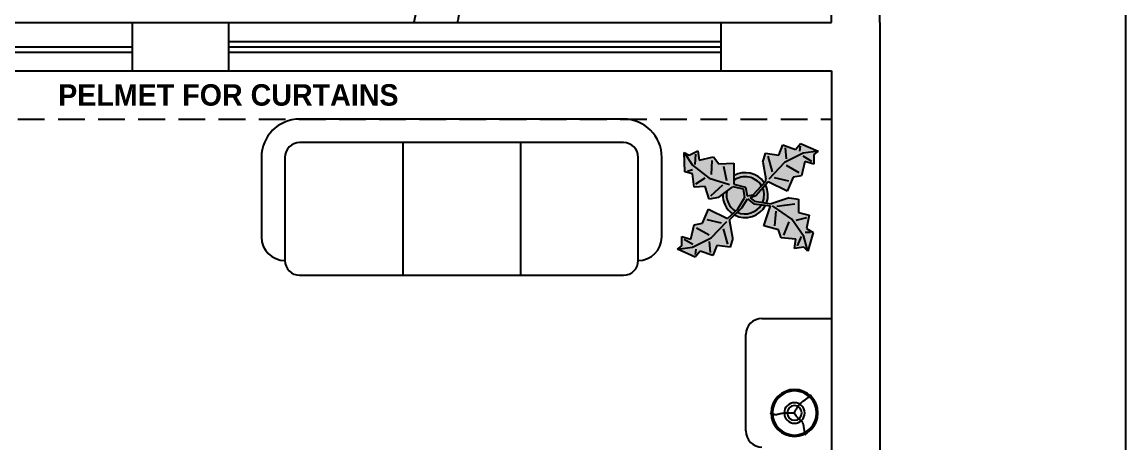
# Model space of a CAD drawing. Header units: inches. Extents: x 9636 to 21597, y -10243 to 557.
# Drawn here: x 14907 to 15113.2, y -8436.9 to -8358.4 of the extents above; entities that cross this region are included whole.
import ezdxf

# ---------------------------------------------------------------- set-up
doc = ezdxf.new("R2010")
doc.units = ezdxf.units.IN
doc.header["$MEASUREMENT"] = 0
doc.linetypes.add('DASHED', pattern=[0.75, 0.5, -0.25])
doc.layers.add('IEL-HATCH-002', color=7, linetype='Continuous')
doc.layers.add('TEFRİŞ', color=11, linetype='Continuous')
doc.styles.add('MtXpl_Stylus_BT', font='')
doc.styles.get('MtXpl_Stylus_BT').set_extended_font_data('Stylus BT', bold=True)

# ---------------------------------------------------------------- blocks, each defined once
blk = doc.blocks.new('FF')
at = {"layer": 'IEL-HATCH-002', "true_color": 0x939598, "transparency": 33554687}
h = blk.add_hatch(color=252, dxfattribs=at)
h.dxf.hatch_style = 1
h.set_gradient(color1=(88, 186, 72), color2=(19, 103, 52), name='CYLINDER')
h.paths.add_polyline_path([(15044.06, -8390.81), (15046.36, -8388.2), (15049.89, -8389.95), (15051.01, -8387.34), (15052.55, -8387.06), (15053.18, -8384.38), (15054.87, -8384.87), (15054.87, -8383.11), (15055.71, -8382.48), (15052.4, -8381.01), (15051.49, -8382.13), (15049.09, -8381.29), (15048.32, -8383.2), (15045.86, -8382.85), (15045.37, -8384.54), (15045.94, -8387.63), (15045.89, -8388.03), (15043.56, -8390.63), (15042.41, -8390.81), (15042.13, -8389.16), (15039.91, -8388.6), (15039.94, -8384.67), (15037.11, -8384.81), (15036.17, -8383.54), (15033.49, -8384.15), (15033.19, -8382.42), (15031.61, -8383.19), (15030.67, -8382.71), (15030.8, -8386.33), (15032.22, -8386.66), (15032.51, -8389.18), (15034.56, -8389.04), (15035.33, -8391.4), (15037.06, -8391.1), (15039.59, -8389.23), (15039.75, -8389.07), (15041.7, -8389.52), (15041.91, -8391.18), (15040.65, -8393.33), (15038.75, -8395.04), (15035.22, -8393.29), (15034.1, -8395.9), (15032.56, -8396.18), (15031.93, -8398.86), (15030.24, -8398.37), (15030.24, -8400.13), (15029.4, -8400.76), (15032.71, -8402.23), (15033.62, -8401.1), (15036.02, -8401.94), (15036.79, -8400.04), (15039.25, -8400.39), (15039.74, -8398.7), (15039.17, -8395.6), (15039.22, -8395.2), (15041.41, -8393.01), (15042.48, -8391.36), (15043.65, -8392.26), (15046.79, -8392.66), (15045.55, -8396.39), (15048.28, -8397.14), (15048.78, -8398.63), (15051.52, -8398.88), (15051.27, -8400.62), (15053.01, -8400.37), (15053.76, -8401.12), (15054.75, -8397.64), (15053.51, -8396.89), (15054.01, -8394.4), (15052.02, -8393.9), (15052.02, -8391.42), (15050.27, -8391.17), (15046.92, -8392.28), (15043.77, -8391.82), (15042.99, -8391.18)])
h = blk.add_hatch(color=252, dxfattribs=at)
h.dxf.hatch_style = 1
h.paths.add_polyline_path([(15039.92, -8387.05), (15039.92, -8387.91, -0.422139), (15045.11, -8388.9), (15045.62, -8388.34, 0.390322)])
h.paths.add_polyline_path([(15045.86, -8388.77), (15045.35, -8389.34, -0.188383), (15045.33, -8392.05), (15046.06, -8392.15, 0.204823)])
h.paths.add_polyline_path([(15045.88, -8392.54), (15045.13, -8392.45, -0.36519), (15040.55, -8393.87), (15040.06, -8394.36, 0.411659)])
h = blk.add_hatch(color=252, dxfattribs=at)
h.dxf.hatch_style = 1
h.paths.add_polyline_path([(15039.92, -8387.91), (15039.91, -8388.6), (15042.13, -8389.16), (15042.41, -8390.81), (15043.56, -8390.63), (15045.11, -8388.9, 0.422139)])
h.paths.add_polyline_path([(15041.91, -8391.18), (15041.7, -8389.52), (15039.75, -8389.07), (15039.59, -8389.23), (15038.66, -8389.92, 0.320152), (15040.27, -8393.68), (15040.65, -8393.33)])
h.paths.add_polyline_path([(15045.13, -8392.45), (15043.65, -8392.26), (15042.48, -8391.36), (15041.41, -8393.01), (15040.55, -8393.87, 0.36519)])
h.paths.add_polyline_path([(15045.35, -8389.34), (15044.06, -8390.81), (15042.99, -8391.18), (15043.77, -8391.82), (15045.33, -8392.05, 0.188383)])
h = blk.add_hatch(color=252, dxfattribs=at)
h.dxf.hatch_style = 1
h.paths.add_polyline_path([(15038.66, -8389.92), (15037.87, -8390.5, 0.259563), (15039.72, -8394.16), (15040.27, -8393.68, -0.320152)])
at = {"color": 252, "true_color": 0x939598}
for p, q in [((15113.19, -8962.16), (15113.19, -8220.47)), ((15058.19, -8358.47), (15058.19, -8262.47)), ((15067.19, -8358.47), (15067.19, -8262.47)), ((14826.19, -8358.47), (15058.19, -8358.47)), ((14927.59, -8367.47), (14927.59, -8358.47)), ((14945.59, -8367.47), (14945.59, -8358.47)), ((15037.59, -8367.47), (15037.59, -8358.47)), ((15067.19, -8358.47), (15067.19, -8699.97)), ((14945.59, -8361.97), (15037.59, -8361.97)), ((14854.59, -8362.97), (14927.59, -8362.97)), ((14891.09, -8363.97), (14927.59, -8363.97)), ((14945.59, -8362.97), (15037.59, -8362.97)), ((14945.59, -8363.97), (15037.59, -8363.97)), ((14831.19, -8367.47), (15058.19, -8367.47)), ((15058.19, -8367.47), (15058.19, -8559.47)), ((15019.33, -8376.47), (14958.83, -8376.47)), ((15019.33, -8380.87), (14958.83, -8380.87)), ((14978.08, -8380.87), (14978.08, -8405.62)), ((15000.08, -8380.87), (15000.08, -8405.62)), ((15030.8, -8386.33), (15030.67, -8382.71)), ((15030.67, -8382.71), (15031.61, -8383.19)), ((15030.67, -8382.71), (15032.23, -8385.08)), ((15031.61, -8383.19), (15033.19, -8382.42)), ((15033.19, -8382.42), (15033.49, -8384.15)), ((15048.32, -8383.2), (15049.09, -8381.29)), ((15049.09, -8381.29), (15051.49, -8382.13)), ((15049.52, -8381.86), (15049.73, -8383.9)), ((15051.49, -8382.13), (15052.4, -8381.01)), ((15052.33, -8381.5), (15052.19, -8382.48)), ((15052.4, -8381.01), (15055.71, -8382.48)), ((15055.71, -8382.48), (15052.9, -8382.83)), ((15055.71, -8382.48), (15054.87, -8383.11)), ((14951.68, -8383.62), (14951.68, -8398.47)), ((14956.08, -8383.62), (14956.08, -8402.87)), ((15022.08, -8402.87), (15022.08, -8383.62)), ((15026.48, -8398.47), (15026.48, -8383.62)), ((15032.7, -8384.93), (15032.87, -8383.04)), ((15033.49, -8384.15), (15036.17, -8383.54)), ((15035.85, -8384.17), (15035.68, -8386.84)), ((15036.17, -8383.54), (15037.11, -8384.81)), ((15037.11, -8384.81), (15039.94, -8384.67)), ((15039.94, -8384.67), (15039.91, -8388.6)), ((15045.37, -8384.54), (15045.86, -8382.85)), ((15045.37, -8384.54), (15045.94, -8387.63)), ((15045.86, -8382.85), (15048.32, -8383.2)), ((15046.28, -8383.41), (15047.13, -8386.29)), ((15049.38, -8384.6), (15046.49, -8387.69)), ((15052.9, -8382.83), (15049.38, -8384.6)), ((15053.18, -8384.38), (15052.55, -8387.06)), ((15052.83, -8383.33), (15054.45, -8384.31)), ((15054.87, -8384.87), (15053.18, -8384.38)), ((15054.87, -8383.11), (15054.87, -8384.87)), ((15032.22, -8386.66), (15030.8, -8386.33)), ((15031.28, -8386.18), (15032.22, -8385.87)), ((15032.51, -8389.18), (15032.22, -8386.66)), ((15032.23, -8385.08), (15035.36, -8387.47)), ((15038.66, -8387.97), (15038.05, -8385.29)), ((15052.13, -8386.49), (15049.8, -8385.16)), ((15032.83, -8388.55), (15034.57, -8387.46)), ((15035.36, -8387.47), (15039.12, -8388.68)), ((15035.65, -8390.77), (15037.86, -8388.75)), ((15039.91, -8388.6), (15042.13, -8389.16)), ((15043.56, -8390.63), (15045.89, -8388.03)), ((15046.36, -8388.2), (15044.06, -8390.81)), ((15045.89, -8388.03), (15045.94, -8387.63)), ((15049.89, -8389.95), (15046.36, -8388.2)), ((15047.49, -8387.35), (15050.16, -8387.98)), ((15051.01, -8387.34), (15049.89, -8389.95)), ((15052.55, -8387.06), (15051.01, -8387.34)), ((15034.56, -8389.04), (15032.51, -8389.18)), ((15035.33, -8391.4), (15034.56, -8389.04)), ((15037.06, -8391.1), (15039.59, -8389.23)), ((15039.59, -8389.23), (15039.75, -8389.07)), ((15039.75, -8389.07), (15041.7, -8389.52)), ((15041.7, -8389.52), (15041.7, -8389.52)), ((15041.7, -8389.52), (15041.91, -8391.18)), ((15042.13, -8389.16), (15042.41, -8390.81)), ((15042.41, -8390.81), (15043.56, -8390.63)), ((15044.06, -8390.81), (15042.99, -8391.18)), ((15037.06, -8391.1), (15035.33, -8391.4)), ((15039.22, -8395.2), (15041.41, -8393.01)), ((15040.65, -8393.33), (15041.91, -8391.18)), ((15041.41, -8393.01), (15042.48, -8391.36)), ((15042.48, -8391.36), (15043.65, -8392.26)), ((15042.99, -8391.18), (15043.77, -8391.82)), ((15043.65, -8392.26), (15046.79, -8392.66)), ((15043.77, -8391.82), (15046.92, -8392.28)), ((15045.55, -8396.39), (15046.79, -8392.66)), ((15050.27, -8391.17), (15046.92, -8392.28)), ((15050.77, -8395.15), (15047.15, -8392.67)), ((15047.95, -8392.72), (15051.36, -8392.31)), ((15050.27, -8391.17), (15052.02, -8391.42)), ((15052.02, -8391.42), (15052.02, -8393.9)), ((15034.1, -8395.9), (15035.22, -8393.29)), ((15035.22, -8393.29), (15038.75, -8395.04)), ((15040.65, -8393.33), (15038.75, -8395.04)), ((15047.79, -8393.66), (15047.54, -8396.39)), ((15053.51, -8394.9), (15051.52, -8395.4)), ((15052.02, -8393.9), (15054.01, -8394.4)), ((15054.01, -8394.4), (15053.51, -8396.89)), ((15031.93, -8398.86), (15032.56, -8396.18)), ((15032.56, -8396.18), (15034.1, -8395.9)), ((15032.98, -8396.74), (15035.31, -8398.08)), ((15037.62, -8395.89), (15034.95, -8395.26)), ((15035.73, -8398.64), (15038.62, -8395.58)), ((15038.83, -8399.83), (15037.98, -8396.94)), ((15039.17, -8395.6), (15039.22, -8395.2)), ((15039.74, -8398.7), (15039.17, -8395.6)), ((15048.28, -8397.14), (15045.55, -8396.39)), ((15048.78, -8398.63), (15048.28, -8397.14)), ((15049.28, -8398.13), (15050.27, -8395.65)), ((15053.01, -8398.38), (15050.77, -8395.15)), ((15053.51, -8396.89), (15054.75, -8397.64)), ((15030.24, -8400.13), (15030.24, -8398.37)), ((15030.24, -8398.37), (15031.93, -8398.86)), ((15032.28, -8399.91), (15030.66, -8398.93)), ((15032.21, -8400.4), (15035.73, -8398.64)), ((15039.74, -8398.7), (15039.25, -8400.39)), ((15051.52, -8398.88), (15048.78, -8398.63)), ((15051.27, -8400.62), (15051.52, -8398.88)), ((15052.51, -8398.38), (15051.77, -8400.12)), ((15053.76, -8401.12), (15053.01, -8398.38)), ((15054.25, -8397.64), (15053.26, -8397.64)), ((15054.75, -8397.64), (15053.76, -8401.12)), ((15029.4, -8400.76), (15030.24, -8400.13)), ((15029.4, -8400.76), (15032.21, -8400.4)), ((15032.71, -8402.23), (15029.4, -8400.76)), ((15033.62, -8401.1), (15032.71, -8402.23)), ((15032.78, -8401.74), (15032.92, -8400.75)), ((15036.02, -8401.94), (15033.62, -8401.1)), ((15035.59, -8401.38), (15035.38, -8399.34)), ((15036.79, -8400.04), (15036.02, -8401.94)), ((15039.25, -8400.39), (15036.79, -8400.04)), ((15053.01, -8400.37), (15051.27, -8400.62)), ((15053.76, -8401.12), (15053.01, -8400.37)), ((14958.83, -8405.62), (15019.33, -8405.62)), ((15045.19, -8413.69), (15058.19, -8413.69)), ((15058.19, -8413.69), (15058.19, -8437.69)), ((15042.19, -8434.69), (15042.19, -8416.69))]:
    blk.add_line(p, q, dxfattribs=at)
at = {"color": 252, "linetype": 'DASHED', "ltscale": 10, "true_color": 0x939598}
blk.add_line((14831.19, -8376.47), (15058.19, -8376.47), dxfattribs=at)
at = {"color": 252, "true_color": 0x939598}
for centre, radius, start, end in [((14958.83, -8383.62), 7.15, 90, 180), ((15019.33, -8383.62), 7.15, 0, 90), ((14958.83, -8383.62), 2.75, 90, 180), ((15019.33, -8383.62), 2.75, 0, 90), ((15042.07, -8390.79), 4.31, 34.6099, 120.1028), ((15042.03, -8390.93), 3.69, 33.3774, 124.9414), ((15042, -8390.69), 4.31, 340.2076, 26.5091), ((15042.09, -8390.67), 4.22, 177.6517, 235.8548), ((15042.09, -8390.67), 3.52, 167.7009, 238.6725), ((15041.88, -8390.67), 3.71, 338.2396, 20.9137), ((15042.05, -8390.52), 4.33, 242.5812, 332.0847), ((15041.99, -8390.44), 3.72, 247.3711, 327.472), ((14956.08, -8398.47), 4.4, 180, 270), ((15022.08, -8398.47), 4.4, 270, 0), ((14958.83, -8402.87), 2.75, 180, 270), ((15019.33, -8402.87), 2.75, 270, 0), ((15045.19, -8416.69), 3, 90, 180), ((15045.19, -8434.69), 3, 180, 270)]:
    blk.add_arc(centre, radius, start, end, dxfattribs=at)
blk.add_spline([(15035.81, -8262.47), (15015.41, -8280.04), (15010.13, -8318.54), (14990.76, -8332.28), (14980.15, -8358.47)], degree=3, dxfattribs=at)
blk.add_open_spline([(15052.08, -8262.47), (15047.97, -8264.79), (15043.87, -8267.11), (15039.76, -8269.43), (15039.76, -8269.43), (15039.75, -8269.43), (15039.75, -8269.44), (15039.15, -8269.78), (15038.55, -8270.11), (15036.78, -8271.12), (15035.64, -8271.78), (15032.74, -8273.51), (15031.07, -8274.58), (15028.12, -8276.7), (15026.84, -8277.76), (15025.1, -8279.52), (15024.5, -8280.23), (15023.52, -8281.62), (15023.14, -8282.3), (15022.75, -8283.23), (15022.66, -8283.46), (15022.49, -8283.96), (15022.41, -8284.22), (15022.18, -8285.06), (15022.05, -8285.68), (15021.71, -8287.76), (15021.59, -8289.41), (15021.5, -8293.05), (15021.53, -8295.02), (15021.63, -8299.18), (15021.69, -8301.35), (15021.66, -8305.83), (15021.58, -8308.13), (15021.09, -8312.06), (15020.8, -8313.67), (15019.91, -8316.91), (15019.32, -8318.55), (15018.15, -8320.84), (15017.76, -8321.52), (15017.09, -8322.57), (15016.83, -8322.94), (15016, -8324.05), (15015.42, -8324.74), (15014.21, -8326.01), (15013.59, -8326.59), (15011.53, -8328.39), (15010.05, -8329.42), (15007.16, -8331.28), (15005.74, -8332.1), (15003.03, -8333.64), (15001.74, -8334.37), (14999.41, -8335.76), (14998.37, -8336.44), (14997.09, -8337.39), (14996.72, -8337.69), (14996.21, -8338.13), (14996.04, -8338.29), (14995.71, -8338.61), (14995.55, -8338.77), (14995.08, -8339.27), (14994.78, -8339.63), (14993.85, -8340.83), (14993.27, -8341.77), (14992.18, -8343.89), (14991.68, -8345.07), (14990.78, -8347.65), (14990.36, -8349.04), (14989.42, -8352.73), (14988.93, -8355.12), (14988.4, -8357.9), (14988.35, -8358.19), (14988.29, -8358.47)], degree=3, knots=[-12.897991, -12.897991, -12.897991, -12.897991, -0.011772, -0.011772, -0.011772, 0, 0, 0, 1.8922, 1.8922, 5.676599, 5.676599, 11.890954, 11.890954, 18.10531, 18.10531, 22.424826, 22.424826, 26.744342, 26.744342, 28.128902, 28.128902, 29.513463, 29.513463, 32.282585, 32.282585, 38.064732, 38.064732, 43.846878, 43.846878, 49.629025, 49.629025, 55.411172, 55.411172, 59.294133, 59.294133, 63.177093, 63.177093, 64.832495, 64.832495, 65.78316, 65.78316, 67.68449, 67.68449, 69.58582, 69.58582, 73.938557, 73.938557, 78.291294, 78.291294, 82.644031, 82.644031, 86.996768, 86.996768, 89.046096, 89.046096, 90.157747, 90.157747, 91.269397, 91.269397, 93.492697, 93.492697, 98.418016, 98.418016, 103.343334, 103.343334, 108.268652, 108.268652, 115.562754, 115.562754, 116.383227, 116.383227, 116.383227, 116.383227], dxfattribs=at)
at = {"layer": 'TEFRİŞ', "color": 252, "linetype": 'Continuous', "true_color": 0x939598}
for p, q in [((15054.28, -8428.09), (15054.46, -8427.93)), ((15054.28, -8428.09), (15054.46, -8427.93)), ((15051.89, -8430.17), (15051.94, -8430.09)), ((15051.89, -8430.17), (15051.94, -8430.09)), ((15051.94, -8430.09), (15051.98, -8430.02)), ((15051.94, -8430.09), (15051.98, -8430.02)), ((15051.98, -8430.02), (15052.03, -8429.95)), ((15051.98, -8430.02), (15052.03, -8429.95)), ((15052.03, -8429.95), (15052.08, -8429.88)), ((15052.03, -8429.95), (15052.08, -8429.88)), ((15052.08, -8429.88), (15052.13, -8429.81)), ((15052.08, -8429.88), (15052.13, -8429.81)), ((15052.13, -8429.81), (15052.18, -8429.74)), ((15052.13, -8429.81), (15052.18, -8429.74)), ((15052.18, -8429.74), (15052.24, -8429.68)), ((15052.18, -8429.74), (15052.24, -8429.68)), ((15052.24, -8429.68), (15052.3, -8429.61)), ((15052.24, -8429.68), (15052.3, -8429.61)), ((15052.3, -8429.61), (15052.36, -8429.55)), ((15052.3, -8429.61), (15052.36, -8429.55)), ((15052.36, -8429.55), (15052.42, -8429.49)), ((15052.36, -8429.55), (15052.42, -8429.49)), ((15052.42, -8429.49), (15052.49, -8429.42)), ((15052.42, -8429.49), (15052.49, -8429.42)), ((15052.49, -8429.42), (15052.56, -8429.36)), ((15052.49, -8429.42), (15052.56, -8429.36)), ((15052.56, -8429.36), (15052.63, -8429.3)), ((15052.56, -8429.36), (15052.63, -8429.3)), ((15052.63, -8429.3), (15052.7, -8429.24)), ((15052.63, -8429.3), (15052.7, -8429.24)), ((15052.7, -8429.24), (15052.78, -8429.18)), ((15052.7, -8429.24), (15052.78, -8429.18)), ((15052.78, -8429.18), (15052.86, -8429.12)), ((15052.78, -8429.18), (15052.86, -8429.12)), ((15052.86, -8429.12), (15052.94, -8429.06)), ((15052.86, -8429.12), (15052.94, -8429.06)), ((15052.94, -8429.06), (15053.03, -8429)), ((15052.94, -8429.06), (15053.03, -8429)), ((15053.03, -8429), (15053.12, -8428.93)), ((15053.03, -8429), (15053.12, -8428.93)), ((15053.12, -8428.93), (15053.22, -8428.87)), ((15053.12, -8428.93), (15053.22, -8428.87)), ((15053.22, -8428.87), (15053.32, -8428.8)), ((15053.22, -8428.87), (15053.32, -8428.8)), ((15053.32, -8428.8), (15053.43, -8428.72)), ((15053.32, -8428.8), (15053.43, -8428.72)), ((15053.43, -8428.72), (15053.55, -8428.64)), ((15053.43, -8428.72), (15053.55, -8428.64)), ((15053.55, -8428.64), (15053.67, -8428.55)), ((15053.55, -8428.64), (15053.67, -8428.55)), ((15053.67, -8428.55), (15053.81, -8428.46)), ((15053.67, -8428.55), (15053.81, -8428.46)), ((15053.81, -8428.46), (15053.95, -8428.35)), ((15053.81, -8428.46), (15053.95, -8428.35)), ((15053.95, -8428.35), (15054.11, -8428.23)), ((15053.95, -8428.35), (15054.11, -8428.23)), ((15054.11, -8428.23), (15054.28, -8428.09)), ((15054.11, -8428.23), (15054.28, -8428.09)), ((15046.88, -8431.44), (15046.75, -8431.39)), ((15046.88, -8431.44), (15046.75, -8431.39)), ((15047.01, -8431.48), (15046.88, -8431.44)), ((15047.01, -8431.48), (15046.88, -8431.44)), ((15047.14, -8431.53), (15047.01, -8431.48)), ((15047.14, -8431.53), (15047.01, -8431.48)), ((15047.26, -8431.57), (15047.14, -8431.53)), ((15047.26, -8431.57), (15047.14, -8431.53)), ((15047.38, -8431.6), (15047.26, -8431.57)), ((15047.38, -8431.6), (15047.26, -8431.57)), ((15047.49, -8431.63), (15047.38, -8431.6)), ((15047.49, -8431.63), (15047.38, -8431.6)), ((15047.6, -8431.65), (15047.49, -8431.63)), ((15047.6, -8431.65), (15047.49, -8431.63)), ((15047.7, -8431.66), (15047.6, -8431.65)), ((15047.7, -8431.66), (15047.6, -8431.65)), ((15047.8, -8431.66), (15047.7, -8431.66)), ((15047.8, -8431.66), (15047.7, -8431.66)), ((15047.89, -8431.66), (15047.8, -8431.66)), ((15047.89, -8431.66), (15047.8, -8431.66)), ((15047.98, -8431.65), (15047.89, -8431.66)), ((15047.98, -8431.65), (15047.89, -8431.66)), ((15048.06, -8431.63), (15047.98, -8431.65)), ((15048.06, -8431.63), (15047.98, -8431.65)), ((15048.15, -8431.61), (15048.06, -8431.63)), ((15048.15, -8431.61), (15048.06, -8431.63)), ((15048.23, -8431.59), (15048.15, -8431.61)), ((15048.23, -8431.59), (15048.15, -8431.61)), ((15048.31, -8431.57), (15048.23, -8431.59)), ((15048.31, -8431.57), (15048.23, -8431.59)), ((15048.39, -8431.55), (15048.31, -8431.57)), ((15048.39, -8431.55), (15048.31, -8431.57)), ((15048.47, -8431.53), (15048.39, -8431.55)), ((15048.47, -8431.53), (15048.39, -8431.55)), ((15048.55, -8431.51), (15048.47, -8431.53)), ((15048.55, -8431.51), (15048.47, -8431.53)), ((15048.63, -8431.49), (15048.55, -8431.51)), ((15048.63, -8431.49), (15048.55, -8431.51)), ((15048.7, -8431.47), (15048.63, -8431.49)), ((15048.7, -8431.47), (15048.63, -8431.49)), ((15048.78, -8431.46), (15048.7, -8431.47)), ((15048.78, -8431.46), (15048.7, -8431.47)), ((15048.86, -8431.44), (15048.78, -8431.46)), ((15048.86, -8431.44), (15048.78, -8431.46)), ((15048.94, -8431.43), (15048.86, -8431.44)), ((15048.94, -8431.43), (15048.86, -8431.44)), ((15049.01, -8431.42), (15048.94, -8431.43)), ((15049.01, -8431.42), (15048.94, -8431.43)), ((15049.09, -8431.41), (15049.01, -8431.42)), ((15049.09, -8431.41), (15049.01, -8431.42)), ((15049.17, -8431.4), (15049.09, -8431.41)), ((15049.17, -8431.4), (15049.09, -8431.41)), ((15049.24, -8431.39), (15049.17, -8431.4)), ((15049.24, -8431.39), (15049.17, -8431.4)), ((15049.32, -8431.39), (15049.24, -8431.39)), ((15049.32, -8431.39), (15049.24, -8431.39)), ((15049.4, -8431.38), (15049.32, -8431.39)), ((15049.4, -8431.38), (15049.32, -8431.39)), ((15049.47, -8431.38), (15049.4, -8431.38)), ((15049.47, -8431.38), (15049.4, -8431.38)), ((15049.55, -8431.38), (15049.47, -8431.38)), ((15049.55, -8431.38), (15049.47, -8431.38)), ((15049.63, -8431.38), (15049.55, -8431.38)), ((15049.63, -8431.38), (15049.55, -8431.38)), ((15049.72, -8431.38), (15049.63, -8431.38)), ((15049.72, -8431.38), (15049.63, -8431.38)), ((15049.8, -8431.38), (15049.72, -8431.38)), ((15049.8, -8431.38), (15049.72, -8431.38)), ((15049.89, -8431.39), (15049.8, -8431.38)), ((15049.89, -8431.39), (15049.8, -8431.38)), ((15049.98, -8431.39), (15049.89, -8431.39)), ((15049.98, -8431.39), (15049.89, -8431.39)), ((15050.07, -8431.39), (15049.98, -8431.39)), ((15050.07, -8431.39), (15049.98, -8431.39)), ((15050.16, -8431.39), (15050.07, -8431.39)), ((15050.16, -8431.39), (15050.07, -8431.39)), ((15050.26, -8431.39), (15050.16, -8431.39)), ((15050.26, -8431.39), (15050.16, -8431.39)), ((15050.36, -8431.39), (15050.26, -8431.39)), ((15050.36, -8431.39), (15050.26, -8431.39)), ((15050.46, -8431.39), (15050.36, -8431.39)), ((15050.46, -8431.39), (15050.36, -8431.39)), ((15050.58, -8431.38), (15050.46, -8431.39)), ((15050.58, -8431.38), (15050.46, -8431.39)), ((15050.71, -8431.38), (15050.58, -8431.38)), ((15050.71, -8431.38), (15050.58, -8431.38)), ((15050.85, -8431.38), (15050.71, -8431.38)), ((15050.85, -8431.38), (15050.71, -8431.38)), ((15051.01, -8431.39), (15050.85, -8431.38)), ((15051.01, -8431.39), (15050.85, -8431.38)), ((15051.2, -8431.4), (15051.01, -8431.39)), ((15051.2, -8431.4), (15051.01, -8431.39)), ((15051.14, -8431.5), (15051.23, -8431.31)), ((15051.14, -8431.5), (15051.23, -8431.31)), ((15051.41, -8431.41), (15051.2, -8431.4)), ((15051.41, -8431.41), (15051.2, -8431.4)), ((15051.21, -8431.31), (15051.32, -8431.52)), ((15051.21, -8431.31), (15051.32, -8431.52)), ((15051.23, -8431.31), (15051.32, -8431.14)), ((15051.23, -8431.31), (15051.32, -8431.14)), ((15051.32, -8431.14), (15051.4, -8430.99)), ((15051.32, -8431.14), (15051.4, -8430.99)), ((15051.32, -8431.52), (15051.43, -8431.7)), ((15051.32, -8431.52), (15051.43, -8431.7)), ((15051.4, -8430.99), (15051.48, -8430.85)), ((15051.4, -8430.99), (15051.48, -8430.85)), ((15051.43, -8431.7), (15051.54, -8431.86)), ((15051.43, -8431.7), (15051.54, -8431.86)), ((15051.48, -8430.85), (15051.55, -8430.73)), ((15051.48, -8430.85), (15051.55, -8430.73)), ((15051.54, -8431.86), (15051.64, -8431.99)), ((15051.54, -8431.86), (15051.64, -8431.99)), ((15051.55, -8430.73), (15051.62, -8430.62)), ((15051.55, -8430.73), (15051.62, -8430.62)), ((15051.62, -8430.62), (15051.68, -8430.52)), ((15051.62, -8430.62), (15051.68, -8430.52)), ((15051.64, -8431.99), (15051.75, -8432.11)), ((15051.64, -8431.99), (15051.75, -8432.11)), ((15051.68, -8430.52), (15051.74, -8430.43)), ((15051.68, -8430.52), (15051.74, -8430.43)), ((15051.74, -8430.43), (15051.79, -8430.34)), ((15051.74, -8430.43), (15051.79, -8430.34)), ((15051.75, -8432.11), (15051.85, -8432.22)), ((15051.75, -8432.11), (15051.85, -8432.22)), ((15051.79, -8430.34), (15051.84, -8430.25)), ((15051.79, -8430.34), (15051.84, -8430.25)), ((15051.84, -8430.25), (15051.89, -8430.17)), ((15051.84, -8430.25), (15051.89, -8430.17)), ((15051.85, -8432.22), (15051.95, -8432.31)), ((15051.85, -8432.22), (15051.95, -8432.31)), ((15051.95, -8432.31), (15052.04, -8432.39)), ((15051.95, -8432.31), (15052.04, -8432.39)), ((15052.04, -8432.39), (15052.13, -8432.47)), ((15052.04, -8432.39), (15052.13, -8432.47)), ((15052.13, -8432.47), (15052.22, -8432.55)), ((15052.13, -8432.47), (15052.22, -8432.55)), ((15052.22, -8432.55), (15052.3, -8432.62)), ((15052.22, -8432.55), (15052.3, -8432.62)), ((15052.3, -8432.62), (15052.38, -8432.69)), ((15052.3, -8432.62), (15052.38, -8432.69)), ((15052.38, -8432.69), (15052.45, -8432.75)), ((15052.38, -8432.69), (15052.45, -8432.75)), ((15052.45, -8432.75), (15052.51, -8432.82)), ((15052.45, -8432.75), (15052.51, -8432.82)), ((15052.51, -8432.82), (15052.57, -8432.89)), ((15052.51, -8432.82), (15052.57, -8432.89)), ((15052.57, -8432.89), (15052.63, -8432.95)), ((15052.57, -8432.89), (15052.63, -8432.95)), ((15052.63, -8432.95), (15052.68, -8433.02)), ((15052.63, -8432.95), (15052.68, -8433.02)), ((15052.68, -8433.02), (15052.72, -8433.09)), ((15052.68, -8433.02), (15052.72, -8433.09)), ((15052.72, -8433.09), (15052.76, -8433.16)), ((15052.72, -8433.09), (15052.76, -8433.16)), ((15052.76, -8433.16), (15052.8, -8433.23)), ((15052.76, -8433.16), (15052.8, -8433.23)), ((15052.8, -8433.23), (15052.83, -8433.31)), ((15052.8, -8433.23), (15052.83, -8433.31)), ((15052.83, -8433.31), (15052.85, -8433.38)), ((15052.83, -8433.31), (15052.85, -8433.38)), ((15052.85, -8433.38), (15052.88, -8433.45)), ((15052.85, -8433.38), (15052.88, -8433.45)), ((15052.88, -8433.45), (15052.9, -8433.53)), ((15052.88, -8433.45), (15052.9, -8433.53)), ((15052.9, -8433.53), (15052.91, -8433.6)), ((15052.9, -8433.53), (15052.91, -8433.6)), ((15052.91, -8433.6), (15052.93, -8433.68)), ((15052.91, -8433.6), (15052.93, -8433.68)), ((15052.93, -8433.68), (15052.94, -8433.75)), ((15052.93, -8433.68), (15052.94, -8433.75)), ((15052.94, -8433.75), (15052.95, -8433.82)), ((15052.94, -8433.75), (15052.95, -8433.82)), ((15052.95, -8433.82), (15052.96, -8433.9)), ((15052.95, -8433.82), (15052.96, -8433.9)), ((15052.96, -8433.9), (15052.97, -8433.97)), ((15052.96, -8433.9), (15052.97, -8433.97)), ((15052.97, -8433.97), (15052.98, -8434.04)), ((15052.97, -8433.97), (15052.98, -8434.04)), ((15052.98, -8434.04), (15052.99, -8434.12)), ((15052.98, -8434.04), (15052.99, -8434.12)), ((15052.99, -8434.12), (15053, -8434.19)), ((15052.99, -8434.12), (15053, -8434.19)), ((15053, -8434.19), (15053.01, -8434.27)), ((15053, -8434.19), (15053.01, -8434.27)), ((15053.01, -8434.27), (15053.02, -8434.34)), ((15053.01, -8434.27), (15053.02, -8434.34)), ((15050.48, -8435.4), (15050.53, -8435.47)), ((15050.48, -8435.4), (15050.53, -8435.47)), ((15053.02, -8434.34), (15053.03, -8434.42)), ((15053.02, -8434.34), (15053.03, -8434.42)), ((15053.03, -8434.42), (15053.05, -8434.5)), ((15053.03, -8434.42), (15053.05, -8434.5)), ((15053.05, -8434.5), (15053.07, -8434.58)), ((15053.05, -8434.5), (15053.07, -8434.58)), ((15053.07, -8434.58), (15053.09, -8434.67)), ((15053.07, -8434.58), (15053.09, -8434.67)), ((15053.09, -8434.67), (15053.11, -8434.76)), ((15053.09, -8434.67), (15053.11, -8434.76)), ((15053.11, -8434.76), (15053.14, -8434.85)), ((15053.11, -8434.76), (15053.14, -8434.85)), ((15053.14, -8434.85), (15053.17, -8434.95)), ((15053.14, -8434.85), (15053.17, -8434.95)), ((15053.17, -8434.95), (15053.2, -8435.05)), ((15053.17, -8434.95), (15053.2, -8435.05)), ((15053.2, -8435.05), (15053.23, -8435.14)), ((15053.2, -8435.05), (15053.23, -8435.14)), ((15053.23, -8435.14), (15053.27, -8435.23)), ((15053.23, -8435.14), (15053.27, -8435.23)), ((15053.27, -8435.23), (15053.32, -8435.32)), ((15053.27, -8435.23), (15053.32, -8435.32)), ((15053.32, -8435.32), (15053.36, -8435.4)), ((15053.32, -8435.32), (15053.36, -8435.4))]:
    blk.add_line(p, q, dxfattribs=at)
at = {"layer": 'TEFRİŞ', "color": 252, "linetype": 'Continuous', "true_color": 0x939598, "extrusion": (0, 0, -1)}
for major_axis, start_param, end_param in [((-3.1, 3.1), 3.926991, 10.210176), ((-2.91, -2.91), 5.497787, 11.780972), ((-2.91, -2.91), 5.497787, 11.780972), ((-1.36, -1.36), 5.497787, 11.780972), ((-1.36, -1.36), 5.497787, 11.780972), ((-0.969, -0.969), 5.497787, 11.780972), ((-0.969, -0.969), 5.497787, 11.780972)]:
    blk.add_ellipse((15051.27, -8431.33), major_axis=major_axis, ratio=1, start_param=start_param, end_param=end_param, dxfattribs=at)
at = {"color": 252, "true_color": 0x939598, "style": 'MtXpl_Stylus_BT'}
blk.add_text('PELMET FOR CURTAINS', height=4, rotation=0.0094, dxfattribs=at).set_placement((14913.71, -8373.97))

msp = doc.modelspace()

# ---------------------------------------------------------------- block references
at = {"color": 18, "true_color": 0x000000}
msp.add_blockref('FF', (0, 0), dxfattribs=at)

doc.saveas('drawing.dxf')
